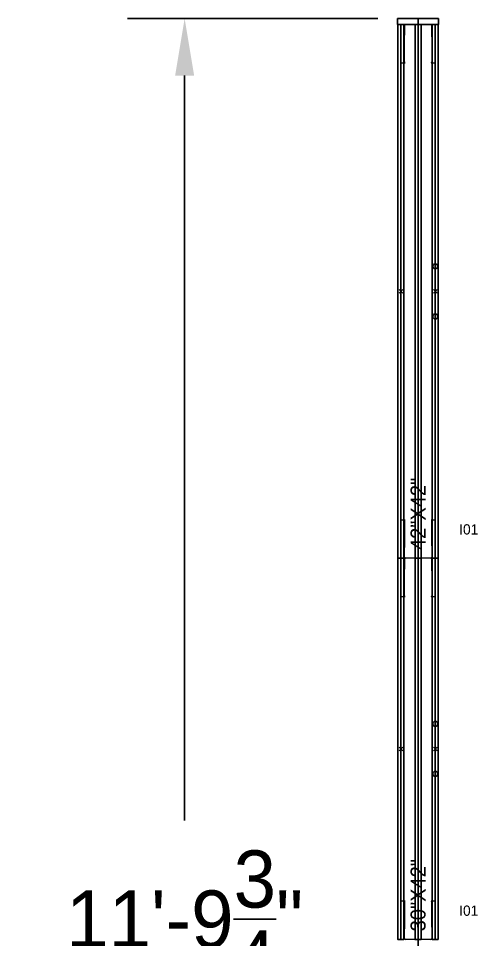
# Model space of a CAD drawing. Header units: inches. Extents: x 126 to 13186, y 9 to 361.
# Drawn here: x 7780.1 to 7816.3, y 110.9 to 183.4 of the extents above; entities that cross this region are included whole.
import ezdxf

# ---------------------------------------------------------------- set-up
doc = ezdxf.new("R2010")
doc.units = ezdxf.units.IN
doc.header["$MEASUREMENT"] = 0
for name, color, linetype in [('DD2D', 7, 'Continuous'), ('DD2D_Geometry', 7, 'Continuous'), ('Id Unión', 7, 'Continuous')]:
    doc.layers.add(name, color=color, linetype=linetype)
doc.styles.get("Standard").update_dxf_attribs({"font": 'stylu.ttf'})
doc.dimstyles.get("Standard").update_dxf_attribs({"dimscale": 25, "dimtxt": 0.18, "dimasz": 0.18, "dimexe": 0.18, "dimexo": 0.0625, "dimgap": 0.09, "dimtad": 0, "dimtih": 1, "dimtoh": 1, "dimzin": 0, "dimdsep": 46, "dimlunit": 4, "dimtxsty": 'Standard', "dimcen": 0.09, "dimadec": 0, "dimazin": 0, "dimtfac": 1, "dimtofl": 0, "dimtmove": 0, "dimatfit": 3, "dimfxl": 1, "dimtolj": 1, "dimtzin": 0, "dimarcsym": 0})

# ---------------------------------------------------------------- blocks, each defined once
blk = doc.blocks.new('DD101030422D')
at = {"color": 1}
for p, q in [((0.3775, 0.0379), (0.3845, 0.0308)), ((0.3775, 0.0308), (0.3845, 0.0379)), ((0.3775, -0.0379), (0.3845, -0.0308)), ((0.3775, -0.0308), (0.3845, -0.0379))]:
    blk.add_line(p, q, dxfattribs=at)
at = {"color": 1, "linetype": 'Continuous', "lineweight": 0}
for p, q in [((0, -0.0255), (0, 0.0255)), ((0.0017, 0.0275), (0.0218, 0.0275)), ((0.002, 0.0275), (0.0215, 0.0275)), ((0.0747, 0.0275), (0.0215, 0.0275)), ((0.0747, 0.0275), (0.075, 0.0275)), ((0.0765, 0.026), (0.0765, 0.0343)), ((0.6855, 0.0343), (0.0765, 0.0343)), ((0.6855, 0.0343), (0.6855, 0.026)), ((0.6873, 0.0275), (0.687, 0.0275)), ((0.6873, 0.0275), (0.7405, 0.0275)), ((0.7603, 0.0275), (0.7402, 0.0275)), ((0.76, 0.0275), (0.7405, 0.0275)), ((0.762, -0.0255), (0.762, 0.0255)), ((0.025, -0.0275), (0.002, -0.0275)), ((0.025, -0.0275), (0.0747, -0.0275)), ((0.0747, -0.0275), (0.075, -0.0275)), ((0.0765, -0.0343), (0.0765, -0.026)), ((0.6855, -0.0343), (0.0765, -0.0343)), ((0.6855, -0.026), (0.6855, -0.0343)), ((0.6873, -0.0275), (0.687, -0.0275)), ((0.737, -0.0275), (0.6873, -0.0275)), ((0.737, -0.0275), (0.76, -0.0275))]:
    blk.add_line(p, q, dxfattribs=at)
at = {"color": 1}
for centre in [(0.331, -0.0343), (0.431, -0.0343)]:
    blk.add_circle(centre, 0.005, dxfattribs=at)
at = {"color": 1, "linetype": 'Continuous', "lineweight": 0}
for centre, radius, start, end in [((0.002, 0.0255), 0.00203, 90, 180), ((0.075, 0.026), 0.00151, 10.021, 90), ((0.075, 0.026), 0.00151, 0, 10.021), ((0.687, 0.026), 0.00151, 90, 169.979), ((0.687, 0.026), 0.00151, 169.979, 180), ((0.687, 0.026), 0.00151, 169.979, 180), ((0.76, 0.0255), 0.00203, 0, 90), ((0.002, -0.0255), 0.00203, 180, 270), ((0.075, -0.026), 0.00151, 270, 349.979), ((0.075, -0.026), 0.00151, 349.979, 0), ((0.687, -0.026), 0.00151, 180, 190.021), ((0.687, -0.026), 0.00151, 180, 190.021), ((0.687, -0.026), 0.00151, 190.021, 270), ((0.76, -0.0255), 0.00203, 270, 0)]:
    blk.add_arc(centre, radius, start, end, dxfattribs=at)
at = {"color": 1}
for p in [(0.381, 0.0343), (0.381, -0.0343)]:
    blk.add_point(p, dxfattribs=at)
at = {"insert": (0.0165, 0.0151), "char_height": 0.03, "attachment_point": 1}
blk.add_mtext_dynamic_manual_height_columns('30"X42"', width=75.494015, gutter_width=12.5, heights=[0], dxfattribs=at)
blk = doc.blocks.new('SPACE_DD10103042')
blk.add_blockref('DD101030422D', (0, 0))
blk = doc.blocks.new('DD101042422D')
at = {"color": 1}
for p, q in [((0.53, 0.0379), (0.537, 0.0308)), ((0.53, 0.0308), (0.537, 0.0379)), ((0.53, -0.0379), (0.537, -0.0308)), ((0.53, -0.0308), (0.537, -0.0379))]:
    blk.add_line(p, q, dxfattribs=at)
at = {"color": 1, "linetype": 'Continuous', "lineweight": 0}
for p, q in [((0, -0.0255), (0, 0.0255)), ((0.0017, 0.0275), (0.0218, 0.0275)), ((0.002, 0.0275), (0.0215, 0.0275)), ((0.0747, 0.0275), (0.0215, 0.0275)), ((0.0747, 0.0275), (0.075, 0.0275)), ((0.0765, 0.026), (0.0765, 0.0343)), ((0.9905, 0.0343), (0.0765, 0.0343)), ((0.9905, 0.0343), (0.9905, 0.026)), ((0.9923, 0.0275), (0.992, 0.0275)), ((0.9923, 0.0275), (1.0455, 0.0275)), ((1.0653, 0.0275), (1.0452, 0.0275)), ((1.065, 0.0275), (1.0455, 0.0275)), ((1.067, -0.0255), (1.067, 0.0255)), ((0.025, -0.0275), (0.002, -0.0275)), ((0.025, -0.0275), (0.0747, -0.0275)), ((0.0747, -0.0275), (0.075, -0.0275)), ((0.0765, -0.0343), (0.0765, -0.026)), ((0.9905, -0.0343), (0.0765, -0.0343)), ((0.9905, -0.026), (0.9905, -0.0343)), ((0.9923, -0.0275), (0.992, -0.0275)), ((1.042, -0.0275), (0.9923, -0.0275)), ((1.042, -0.0275), (1.065, -0.0275))]:
    blk.add_line(p, q, dxfattribs=at)
at = {"color": 1}
for centre in [(0.4835, -0.0343), (0.5835, -0.0343)]:
    blk.add_circle(centre, 0.005, dxfattribs=at)
at = {"color": 1, "linetype": 'Continuous', "lineweight": 0}
for centre, radius, start, end in [((0.002, 0.0255), 0.00203, 90, 180), ((0.075, 0.026), 0.00151, 10.021, 90), ((0.075, 0.026), 0.00151, 0, 10.021), ((0.992, 0.026), 0.00151, 90, 169.979), ((0.992, 0.026), 0.00151, 169.979, 180), ((0.992, 0.026), 0.00151, 169.979, 180), ((1.065, 0.0255), 0.00203, 0, 90), ((0.002, -0.0255), 0.00203, 180, 270), ((0.075, -0.026), 0.00151, 270, 349.979), ((0.075, -0.026), 0.00151, 349.979, 0), ((0.992, -0.026), 0.00151, 180, 190.021), ((0.992, -0.026), 0.00151, 180, 190.021), ((0.992, -0.026), 0.00151, 190.021, 270), ((1.065, -0.0255), 0.00203, 270, 0)]:
    blk.add_arc(centre, radius, start, end, dxfattribs=at)
at = {"color": 1}
for p in [(0.5335, 0.0343), (0.5335, -0.0343)]:
    blk.add_point(p, dxfattribs=at)
at = {"insert": (0.0165, 0.0151), "char_height": 0.03, "attachment_point": 1}
blk.add_mtext_dynamic_manual_height_columns('42"X42"', width=75.494015, gutter_width=12.5, heights=[0], dxfattribs=at)
blk = doc.blocks.new('SPACE_DD10104242')
blk.add_blockref('DD101042422D', (0, 0))
blk = doc.blocks.new('DD3021422D')
for p, q in [((0, 0.041), (0, -0.041)), ((0.012, 0.041), (0, 0.041)), ((0.012, -0.041), (0.012, 0.041)), ((0, -0.041), (0.012, -0.041))]:
    blk.add_line(p, q)
blk = doc.blocks.new('SPACE_DD302142')
blk.add_blockref('DD3021422D', (0, 0))
blk = doc.blocks.new('*D86')
at = {"color": 0, "lineweight": -2, "transparency": 16777216}
for p, q in [((7808.397, 183.407), (7788.681, 183.407)), ((7793.181, 178.907), (7793.181, 120.289)), ((7793.181, 46.175), (7793.181, 104.792)), ((7808.397, 41.675), (7788.681, 41.675))]:
    blk.add_line(p, q, dxfattribs=at)
at = {"color": 0, "transparency": 16777216}
for points in [[(7792.431, 178.907), (7793.931, 178.907), (7793.181, 183.407)], [(7792.431, 46.175), (7793.931, 46.175), (7793.181, 41.675)]]:
    blk.add_solid(points, dxfattribs=at)
at = {"layer": 'Defpoints', "color": 0, "transparency": 16777216}
for p in [(7793.181, 183.407), (7809.96, 183.407), (7809.96, 41.675)]:
    blk.add_point(p, dxfattribs=at)
at = {"color": 0, "transparency": 16777216, "insert": (7793.181, 112.541), "char_height": 4.5, "attachment_point": 5}
blk.add_mtext('\\A1;11\'-9{\\H1.000000x;\\S3/4;}"', dxfattribs=at)

msp = doc.modelspace()

# ---------------------------------------------------------------- linework, layer by layer
at = {"layer": 'DD2D'}
for p, q in [((7811.57, 182.934), (7811.57, 183.407)), ((7810.219, 140.927), (7810.219, 182.934)), ((7811.57, 140.927), (7811.57, 182.934)), ((7811.57, 140.927), (7811.57, 182.934)), ((7812.92, 140.927), (7812.92, 182.934)), ((7810.219, 110.927), (7810.219, 140.927)), ((7811.57, 140.927), (7811.57, 140.93)), ((7811.57, 110.927), (7811.57, 140.927)), ((7811.57, 110.927), (7811.57, 140.927)), ((7812.92, 110.927), (7812.92, 140.927)), ((7811.57, 110.927), (7811.57, 110.93)), ((7811.57, 68.919), (7811.57, 110.927))]:
    msp.add_line(p, q, dxfattribs=at)
at = {"layer": 'DD2D_Geometry'}
for points in [[(7810.456, 140.927), (7810.456, 182.934), (7809.983, 182.934), (7809.983, 140.927)], [(7811.806, 140.927), (7811.806, 182.934), (7811.334, 182.934), (7811.334, 140.927)], [(7813.156, 140.927), (7813.156, 182.934), (7812.684, 182.934), (7812.684, 140.927)], [(7810.456, 110.927), (7810.456, 140.927), (7809.983, 140.927), (7809.983, 110.927)], [(7811.806, 110.927), (7811.806, 140.927), (7811.334, 140.927), (7811.334, 110.927)], [(7811.57, 140.927), (7811.57, 140.927), (7811.57, 140.93), (7811.57, 140.93)], [(7813.156, 110.927), (7813.156, 140.927), (7812.684, 140.927), (7812.684, 110.927)], [(7811.57, 110.927), (7811.57, 110.927), (7811.57, 110.93), (7811.57, 110.93)]]:
    msp.add_lwpolyline(points, close=True, dxfattribs=at)

# ---------------------------------------------------------------- block references
at = {"layer": 'DD2D_Geometry', "xscale": 39.3700787401575, "yscale": 39.3700787401575, "zscale": 39.3700787401575, "rotation": 90}
for name, p in [('SPACE_DD302142', (7811.57, 182.934)), ('SPACE_DD10104242', (7811.57, 140.927)), ('SPACE_DD10103042', (7811.57, 110.927))]:
    msp.add_blockref(name, p, dxfattribs=at)

# ---------------------------------------------------------------- texts
at = {"layer": 'Id Unión'}
for p in [(7814.809, 142.799), (7814.809, 112.799)]:
    msp.add_text('I01', height=0.8071, dxfattribs=at).set_placement(p)

# ---------------------------------------------------------------- dimensions: what is measured, and where the dimension line sits
dim = msp.add_linear_dim(base=(7793.181, 183.407), p1=(7809.96, 41.675), p2=(7809.96, 183.407), angle=90, dimstyle='Standard')
dim.commit()
dim.dimension.update_dxf_attribs({"geometry": '*D86', "text_midpoint": (7793.181, 112.541)})

doc.saveas('drawing.dxf')
